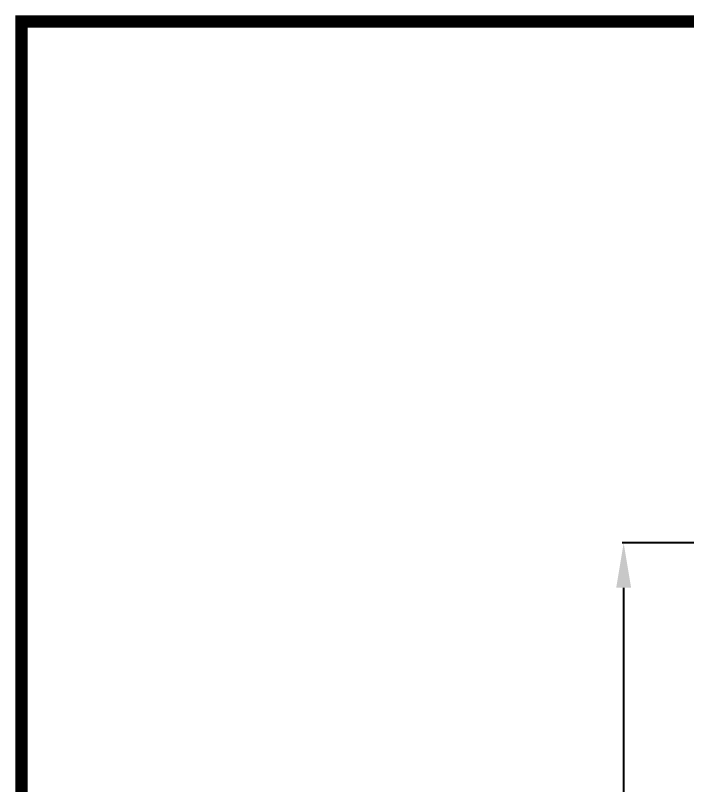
# Model space of a CAD drawing. Extents: x 81444 to 119867, y -54538 to -29386.
# Drawn here: x 81444 to 81969, y -51977 to -51376 of the extents above; entities that cross this region are included whole.
import ezdxf
from ezdxf.enums import TextEntityAlignment as Align

# ---------------------------------------------------------------- set-up
doc = ezdxf.new("R2010")
doc.units = 0
doc.header["$LTSCALE"] = 100
doc.header["$MEASUREMENT"] = 0
doc.layers.add('t', color=1, linetype='Continuous')
doc.styles.get("Standard").update_dxf_attribs({"font": ''})
doc.styles.get('Standard').set_extended_font_data('SimSun')
doc.dimstyles.new('ISO-25', dxfattribs={"dimtxt": 35, "dimasz": 35, "dimexe": 1.25, "dimexo": 0.625, "dimtad": 1, "dimtoh": 1, "dimdec": 0, "dimtxsty": 'Standard', "dimcen": 2.5, "dimadec": 0, "dimazin": 0, "dimtfac": 1, "dimtdec": 0, "dimtmove": 0, "dimatfit": 3, "dimfxl": 0, "dimarcsym": 0})

# ---------------------------------------------------------------- blocks, each defined once
blk = doc.blocks.new('图框')
at = {"layer": 't', "color": 7, "const_width": 9.62}
blk.add_lwpolyline([(4115.64, -3151.58), (4115.64, 0), (0, 0), (0, -3151.58)], close=True, dxfattribs=at)
at = {"color": 7, "flags": 8}
for tag, p, height in [('DWG.NAME:', (1381.64, -2910.38), 25), ('PROJECTNAME：', (3339.11, -2913.11), 25), ('PROJECTNAME:', (3125.48, -2912.81), 24), ('DWG.NO.:', (3128.19, -3030.4), 24), ('图纸编号', (3315.36, -3052.4), 24), ('FILENO.:', (3128.67, -3106.1), 24), ('文档号', (3317.73, -3124.13), 24)]:
    blk.add_attdef(tag, p, '', height=height, dxfattribs=at)
for tag, p in [('图纸名称:', (1377.81, -2965.92)), ('项目名称：', (3121.56, -2984.31)), ('项目名称：', (3325.04, -2984.31))]:
    blk.add_attdef(tag, text='', height=25, dxfattribs=at).set_placement(p, align=Align.BOTTOM_LEFT)
for tag, height, p in [('RENLIU', 24, (698.19, -2950.38)), ('SHUFENWANG', 24, (885.79, -2950.38)), ('FANGHOU', 24, (1069.73, -2950.38)), ('DANDANLI', 24, (1250.02, -2950.38)), ('A', 23, (59.9, -2974.88)), ('设计时间', 23, (213.87, -2974.88)), ('刘仁', 23, (698.19, -3002.19)), ('王姝芬', 23, (885.79, -3002.19)), ('侯方', 23, (1069.73, -3002.19)), ('李丹丹', 23, (1250.02, -3002.19)), ('#10STATIONONTROLCABINETCOVER', 30, (1777.9, -3017.18)), ('PAGEXOFX', 24, (3953.71, -3039.08)), ('REV.', 24, (59.38, -3063.05)), ('DATE', 24, (208.91, -3063.05)), ('DESCRIPTION', 24, (451.72, -3063.05)), ('PREPARED', 24, (698.19, -3063.05)), ('CHECKED', 24, (885.79, -3063.05)), ('SIGNED', 24, (1069.73, -3063.05)), ('APPROVED', 24, (1250.02, -3063.05)), ('图纸名称', 30, (1777.9, -3094.7)), ('第几页共几页', 24, (3953.71, -3114.08))]:
    blk.add_attdef(tag, text='', height=height, dxfattribs=at).set_placement(p, align=Align.MIDDLE)
at = {"color": 7, "width": 0.8, "flags": 8}
blk.add_attdef('HANGZHOUHOLLYSYSAUTOMATIONCO.,LTD.', text='', height=24, dxfattribs=at).set_placement((2770.08, -3045.71), align=Align.MIDDLE)
blk = doc.blocks.new('*D152')
at = {"color": 0, "lineweight": -2}
for p, q in [((81981.85, -51788.16), (81918.28, -51788.16)), ((81919.53, -51823.16), (81919.53, -53755.66)), ((81981.85, -53790.66), (81918.28, -53790.66))]:
    blk.add_line(p, q, dxfattribs=at)
at = {"color": 0}
for points in [[(81925.37, -51823.16), (81913.7, -51823.16), (81919.53, -51788.16)], [(81913.7, -53755.66), (81925.37, -53755.66), (81919.53, -53790.66)]]:
    blk.add_solid(points, dxfattribs=at)
at = {"layer": 'Defpoints', "color": 0}
for p in [(81982.48, -51788.16), (81919.53, -53790.66), (81982.48, -53790.66)]:
    blk.add_point(p, dxfattribs=at)
at = {"color": 0, "insert": (81901.41, -52789.41), "char_height": 35, "attachment_point": 5, "rotation": 90}
blk.add_mtext('2003', dxfattribs=at)

msp = doc.modelspace()

# ---------------------------------------------------------------- block references
at = {"color": 1}
msp.add_blockref('图框', (81448.45, -51380.34), dxfattribs=at)

# ---------------------------------------------------------------- dimensions: what is measured, and where the dimension line sits
at = {"color": 3}
dim = msp.add_linear_dim(base=(81919.53191954, -53790.655737), p1=(81982.47784072, -51788.155737), p2=(81982.47784072, -53790.655737), angle=90, dimstyle='ISO-25', dxfattribs=at)
dim.commit()
dim.dimension.update_dxf_attribs({"geometry": '*D152', "text_midpoint": (81901.40691954, -52789.405737)})

doc.saveas('drawing.dxf')
